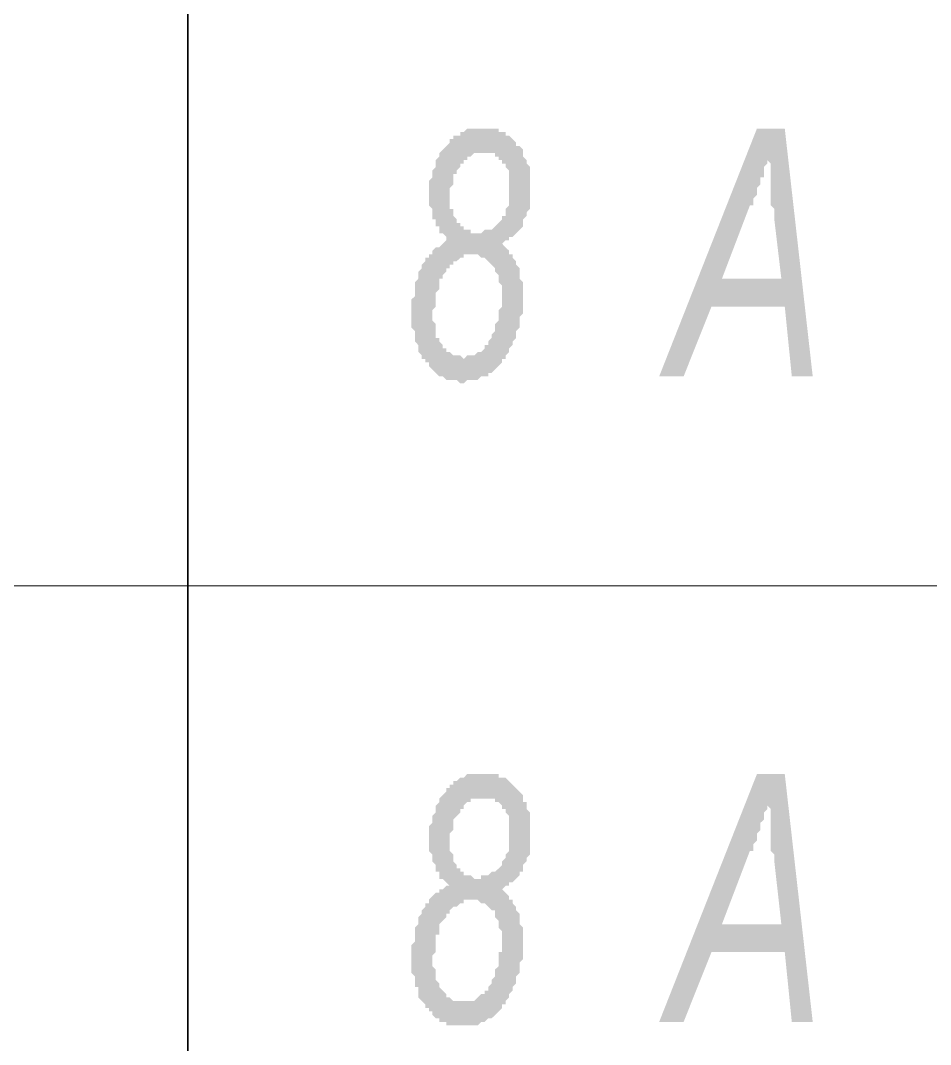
# Model space of a CAD drawing. Header units: millimetres. Extents: x 1372 to 666090, y 1285 to 31551.
# Drawn here: x 626999 to 628087, y 22976 to 24200 of the extents above; entities that cross this region are included whole.
import ezdxf

# ---------------------------------------------------------------- set-up
doc = ezdxf.new("R2010")
doc.units = ezdxf.units.MM
doc.layers.add('PDF _0', color=7, linetype='Continuous')
doc.layers.add('PDF _75-АЗ Штамп', color=7, linetype='Continuous')

msp = doc.modelspace()

# ---------------------------------------------------------------- hatches: boundary and pattern name
at = {"layer": 'PDF _75-АЗ Штамп', "transparency": 33554559}
h = msp.add_hatch(color=256, dxfattribs=at)
h.paths.add_polyline_path([(627512, 23937.2), (627507.8, 23937.2), (627507.8, 23941.3), (627503.6, 23945.5), (627499.5, 23945.5), (627499.5, 23949.7), (627499.5, 23953.9), (627495.3, 23953.9), (627495.3, 23958), (627495.3, 23962.2), (627491.1, 23962.2), (627491.1, 23966.4), (627491.1, 23970.5), (627491.1, 23974.7), (627487, 23978.9), (627487, 23983.1), (627487, 23987.2), (627487, 23991.4), (627487, 23995.6), (627487, 23999.7), (627487, 24003.9), (627487, 24008.1), (627491.1, 24012.3), (627491.1, 24012.3), (627491.1, 24016.4), (627491.1, 24020.6), (627495.3, 24024.8), (627495.3, 24028.9), (627495.3, 24033.1), (627499.5, 24037.3), (627499.5, 24037.3), (627499.5, 24041.5), (627503.6, 24045.6), (627503.6, 24045.6), (627507.8, 24049.8), (627507.8, 24049.8), (627512, 24054), (627512, 24058.1), (627516.2, 24058.1), (627516.2, 24062.3), (627520.3, 24062.3), (627524.5, 24062.3), (627524.5, 24066.5), (627528.7, 24066.5), (627528.7, 24066.5), (627532.8, 24070.7), (627537, 24070.7), (627537, 24070.7), (627541.2, 24070.7), (627545.4, 24070.7), (627549.5, 24070.7), (627549.5, 24070.7), (627553.7, 24070.7), (627557.9, 24070.7), (627562, 24070.7), (627562, 24070.7), (627566.2, 24070.7), (627570.4, 24070.7), (627570.4, 24066.5), (627574.6, 24066.5), (627578.7, 24066.5), (627578.7, 24062.3), (627582.9, 24062.3), (627582.9, 24062.3), (627587.1, 24058.1), (627587.1, 24058.1), (627591.2, 24054), (627591.2, 24049.8), (627595.4, 24049.8), (627595.4, 24049.8), (627599.6, 24045.6), (627599.6, 24041.5), (627599.6, 24037.3), (627603.8, 24033.1), (627603.8, 24033.1), (627603.8, 24028.9), (627607.9, 24024.8), (627607.9, 24020.6), (627607.9, 24016.4), (627607.9, 24012.3), (627607.9, 24008.1), (627607.9, 24003.9), (627607.9, 23999.7), (627607.9, 23999.7), (627607.9, 23995.6), (627607.9, 23991.4), (627607.9, 23987.2), (627607.9, 23983.1), (627607.9, 23978.9), (627607.9, 23974.7), (627603.8, 23970.5), (627603.8, 23966.4), (627603.8, 23966.4), (627599.6, 23962.2), (627599.6, 23962.2), (627599.6, 23958), (627599.6, 23953.9), (627595.4, 23949.7), (627595.4, 23949.7), (627591.2, 23945.5), (627591.2, 23945.5), (627587.1, 23941.3), (627582.9, 23941.3), (627582.9, 23937.2), (627578.7, 23937.2), (627574.6, 23933), (627574.6, 23933), (627578.7, 23928.8), (627578.7, 23928.8), (627582.9, 23924.7), (627582.9, 23920.5), (627587.1, 23920.5), (627587.1, 23916.3), (627591.2, 23912.1), (627591.2, 23912.1), (627591.2, 23908), (627595.4, 23903.8), (627595.4, 23903.8), (627595.4, 23899.6), (627595.4, 23895.5), (627595.4, 23891.3), (627599.6, 23887.1), (627599.6, 23882.9), (627599.6, 23878.8), (627599.6, 23874.6), (627599.6, 23870.4), (627599.6, 23866.3), (627599.6, 23862.1), (627599.6, 23857.9), (627599.6, 23853.7), (627599.6, 23849.6), (627595.4, 23845.4), (627595.4, 23841.2), (627595.4, 23837.1), (627595.4, 23837.1), (627595.4, 23832.9), (627591.2, 23828.7), (627591.2, 23824.5), (627591.2, 23820.4), (627587.1, 23816.2), (627587.1, 23812), (627587.1, 23812), (627582.9, 23807.9), (627582.9, 23803.7), (627578.7, 23799.5), (627578.7, 23799.5), (627578.7, 23795.3), (627574.6, 23795.3), (627574.6, 23791.2), (627570.4, 23787), (627570.4, 23787), (627566.2, 23782.8), (627566.2, 23782.8), (627562, 23778.7), (627557.9, 23778.7), (627557.9, 23774.5), (627553.7, 23774.5), (627553.7, 23774.5), (627549.5, 23774.5), (627545.4, 23770.3), (627545.4, 23770.3), (627541.2, 23770.3), (627537, 23770.3), (627537, 23770.3), (627532.8, 23770.3), (627528.7, 23766.1), (627528.7, 23766.1), (627524.5, 23766.1), (627520.3, 23770.3), (627516.2, 23770.3), (627516.2, 23770.3), (627512, 23770.3), (627507.8, 23770.3), (627507.8, 23770.3), (627503.6, 23774.5), (627499.5, 23774.5), (627499.5, 23774.5), (627495.3, 23778.7), (627495.3, 23778.7), (627491.1, 23782.8), (627491.1, 23782.8), (627487, 23787), (627487, 23791.2), (627482.8, 23791.2), (627482.8, 23795.3), (627478.6, 23795.3), (627478.6, 23799.5), (627474.4, 23803.7), (627474.4, 23807.9), (627474.4, 23812), (627474.4, 23812), (627470.3, 23816.2), (627470.3, 23820.4), (627470.3, 23824.5), (627470.3, 23828.7), (627466.1, 23832.9), (627466.1, 23837.1), (627466.1, 23841.2), (627466.1, 23845.4), (627466.1, 23849.6), (627466.1, 23853.7), (627466.1, 23857.9), (627466.1, 23862.1), (627466.1, 23866.3), (627470.3, 23870.4), (627470.3, 23874.6), (627470.3, 23878.8), (627470.3, 23882.9), (627470.3, 23887.1), (627474.4, 23891.3), (627474.4, 23891.3), (627474.4, 23895.5), (627474.4, 23899.6), (627478.6, 23903.8), (627478.6, 23903.8), (627478.6, 23908), (627482.8, 23912.1), (627482.8, 23916.3), (627487, 23916.3), (627487, 23920.5), (627491.1, 23920.5), (627491.1, 23924.7), (627495.3, 23928.8), (627499.5, 23928.8), (627499.5, 23928.8), (627503.6, 23933), (627503.6, 23933), (627507.8, 23937.2), (627512, 23937.2)], flags=0)
h.paths.add_polyline_path([(627512, 23987.2), (627512, 23983.1), (627512, 23978.9), (627512, 23974.7), (627516.2, 23974.7), (627516.2, 23970.5), (627516.2, 23966.4), (627520.3, 23962.2), (627520.3, 23958), (627520.3, 23958), (627524.5, 23958), (627524.5, 23953.9), (627528.7, 23953.9), (627528.7, 23949.7), (627532.8, 23949.7), (627537, 23949.7), (627537, 23945.5), (627541.2, 23945.5), (627545.4, 23945.5), (627545.4, 23945.5), (627549.5, 23945.5), (627549.5, 23945.5), (627553.7, 23949.7), (627557.9, 23949.7), (627557.9, 23949.7), (627562, 23949.7), (627566.2, 23953.9), (627566.2, 23953.9), (627570.4, 23958), (627570.4, 23958), (627574.6, 23962.2), (627574.6, 23962.2), (627574.6, 23966.4), (627578.7, 23966.4), (627578.7, 23970.5), (627578.7, 23974.7), (627582.9, 23978.9), (627582.9, 23983.1), (627582.9, 23987.2), (627582.9, 23991.4), (627582.9, 23995.6), (627582.9, 23999.7), (627582.9, 23999.7), (627582.9, 24003.9), (627582.9, 24008.1), (627582.9, 24012.3), (627582.9, 24016.4), (627582.9, 24020.6), (627578.7, 24024.8), (627578.7, 24024.8), (627578.7, 24028.9), (627574.6, 24028.9), (627574.6, 24033.1), (627570.4, 24033.1), (627570.4, 24037.3), (627566.2, 24037.3), (627566.2, 24041.5), (627562, 24041.5), (627557.9, 24041.5), (627557.9, 24041.5), (627553.7, 24041.5), (627553.7, 24041.5), (627549.5, 24041.5), (627545.4, 24041.5), (627545.4, 24041.5), (627541.2, 24041.5), (627537, 24037.3), (627537, 24037.3), (627532.8, 24037.3), (627532.8, 24033.1), (627528.7, 24033.1), (627528.7, 24028.9), (627524.5, 24028.9), (627524.5, 24024.8), (627520.3, 24020.6), (627520.3, 24016.4), (627516.2, 24016.4), (627516.2, 24016.4), (627516.2, 24012.3), (627516.2, 24008.1), (627516.2, 24003.9), (627512, 23999.7), (627512, 23995.6), (627512, 23991.4), (627512, 23987.2)], flags=0)
h.paths.add_polyline_path([(627491.1, 23845.4), (627491.1, 23841.2), (627495.3, 23837.1), (627495.3, 23832.9), (627495.3, 23828.7), (627495.3, 23824.5), (627495.3, 23820.4), (627495.3, 23820.4), (627499.5, 23820.4), (627499.5, 23816.2), (627503.6, 23812), (627503.6, 23807.9), (627507.8, 23807.9), (627507.8, 23803.7), (627507.8, 23803.7), (627512, 23803.7), (627516.2, 23799.5), (627516.2, 23799.5), (627520.3, 23799.5), (627524.5, 23799.5), (627524.5, 23799.5), (627528.7, 23795.3), (627528.7, 23795.3), (627532.8, 23799.5), (627532.8, 23799.5), (627537, 23799.5), (627541.2, 23799.5), (627541.2, 23799.5), (627545.4, 23803.7), (627545.4, 23803.7), (627549.5, 23803.7), (627553.7, 23807.9), (627553.7, 23812), (627557.9, 23812), (627557.9, 23816.2), (627562, 23820.4), (627562, 23824.5), (627562, 23824.5), (627566.2, 23828.7), (627566.2, 23832.9), (627566.2, 23837.1), (627570.4, 23841.2), (627570.4, 23845.4), (627570.4, 23849.6), (627570.4, 23849.6), (627570.4, 23853.7), (627574.6, 23857.9), (627574.6, 23862.1), (627574.6, 23866.3), (627574.6, 23870.4), (627574.6, 23874.6), (627574.6, 23878.8), (627574.6, 23882.9), (627570.4, 23887.1), (627570.4, 23887.1), (627570.4, 23891.3), (627570.4, 23895.5), (627566.2, 23899.6), (627566.2, 23903.8), (627566.2, 23903.8), (627562, 23908), (627562, 23908), (627557.9, 23912.1), (627557.9, 23912.1), (627553.7, 23916.3), (627553.7, 23916.3), (627549.5, 23916.3), (627545.4, 23920.5), (627545.4, 23920.5), (627541.2, 23920.5), (627537, 23920.5), (627537, 23920.5), (627532.8, 23920.5), (627528.7, 23920.5), (627528.7, 23916.3), (627524.5, 23916.3), (627524.5, 23916.3), (627520.3, 23912.1), (627516.2, 23912.1), (627516.2, 23908), (627512, 23908), (627512, 23903.8), (627507.8, 23903.8), (627507.8, 23899.6), (627507.8, 23899.6), (627503.6, 23895.5), (627503.6, 23891.3), (627499.5, 23891.3), (627499.5, 23887.1), (627499.5, 23882.9), (627499.5, 23878.8), (627495.3, 23874.6), (627495.3, 23870.4), (627495.3, 23870.4), (627495.3, 23866.3), (627495.3, 23862.1), (627495.3, 23857.9), (627491.1, 23853.7), (627491.1, 23849.6), (627491.1, 23845.4)], flags=0)
h = msp.add_hatch(color=256, dxfattribs=at)
h.paths.add_polyline_path([(627762.3, 23774.5), (627879.1, 24070.7), (627912.4, 24070.7), (627945.8, 23774.5), (627920.8, 23774.5), (627912.4, 23857.9), (627824.8, 23857.9), (627791.5, 23774.5)], flags=0)
h.paths.add_polyline_path([(627837.3, 23891.3), (627908.3, 23891.3), (627899.9, 23962.2), (627899.9, 23970.5), (627899.9, 23974.7), (627895.7, 23978.9), (627895.7, 23983.1), (627895.7, 23987.2), (627895.7, 23991.4), (627895.7, 23995.6), (627895.7, 23999.7), (627895.7, 24003.9), (627895.7, 24008.1), (627895.7, 24012.3), (627895.7, 24016.4), (627895.7, 24020.6), (627895.7, 24024.8), (627895.7, 24028.9), (627891.6, 24033.1), (627891.6, 24033.1), (627891.6, 24037.3), (627891.6, 24033.1), (627891.6, 24033.1), (627891.6, 24028.9), (627887.4, 24024.8), (627887.4, 24020.6), (627887.4, 24016.4), (627887.4, 24012.3), (627883.2, 24012.3), (627883.2, 24008.1), (627883.2, 24003.9), (627879.1, 23999.7), (627879.1, 23995.6), (627879.1, 23991.4), (627874.9, 23987.2), (627874.9, 23983.1), (627874.9, 23978.9), (627870.7, 23978.9)], flags=0)
h = msp.add_hatch(color=256, dxfattribs=at)
h.paths.add_polyline_path([(627512, 23165.5), (627507.8, 23169.6), (627507.8, 23169.6), (627503.6, 23173.8), (627499.5, 23173.8), (627499.5, 23178), (627499.5, 23182.2), (627495.3, 23182.2), (627495.3, 23186.3), (627495.3, 23190.5), (627491.1, 23194.7), (627491.1, 23194.7), (627491.1, 23198.8), (627491.1, 23203), (627487, 23207.2), (627487, 23211.4), (627487, 23215.5), (627487, 23219.7), (627487, 23223.9), (627487, 23228), (627487, 23232.2), (627487, 23236.4), (627491.1, 23240.6), (627491.1, 23244.7), (627491.1, 23244.7), (627491.1, 23248.9), (627495.3, 23253.1), (627495.3, 23257.2), (627495.3, 23261.4), (627499.5, 23265.6), (627499.5, 23269.8), (627499.5, 23269.8), (627503.6, 23273.9), (627503.6, 23273.9), (627507.8, 23278.1), (627507.8, 23282.3), (627512, 23282.3), (627512, 23286.4), (627516.2, 23286.4), (627516.2, 23290.6), (627520.3, 23290.6), (627524.5, 23294.8), (627524.5, 23294.8), (627528.7, 23294.8), (627528.7, 23294.8), (627532.8, 23299), (627537, 23299), (627537, 23299), (627541.2, 23299), (627545.4, 23299), (627549.5, 23299), (627549.5, 23299), (627553.7, 23299), (627557.9, 23299), (627562, 23299), (627562, 23299), (627566.2, 23299), (627570.4, 23299), (627570.4, 23294.8), (627574.6, 23294.8), (627578.7, 23294.8), (627578.7, 23294.8), (627582.9, 23290.6), (627582.9, 23290.6), (627587.1, 23286.4), (627587.1, 23286.4), (627591.2, 23282.3), (627591.2, 23282.3), (627595.4, 23278.1), (627595.4, 23278.1), (627599.6, 23273.9), (627599.6, 23269.8), (627599.6, 23265.6), (627603.8, 23265.6), (627603.8, 23261.4), (627603.8, 23257.2), (627607.9, 23253.1), (627607.9, 23248.9), (627607.9, 23244.7), (627607.9, 23240.6), (627607.9, 23236.4), (627607.9, 23232.2), (627607.9, 23228), (627607.9, 23228), (627607.9, 23223.9), (627607.9, 23219.7), (627607.9, 23215.5), (627607.9, 23211.4), (627607.9, 23207.2), (627607.9, 23203), (627603.8, 23198.8), (627603.8, 23194.7), (627603.8, 23194.7), (627599.6, 23190.5), (627599.6, 23190.5), (627599.6, 23186.3), (627599.6, 23182.2), (627595.4, 23182.2), (627595.4, 23178), (627591.2, 23173.8), (627591.2, 23173.8), (627587.1, 23169.6), (627582.9, 23169.6), (627582.9, 23165.5), (627578.7, 23165.5), (627574.6, 23161.3), (627574.6, 23161.3), (627578.7, 23157.1), (627578.7, 23157.1), (627582.9, 23153), (627582.9, 23148.8), (627587.1, 23148.8), (627587.1, 23144.6), (627591.2, 23140.4), (627591.2, 23140.4), (627591.2, 23136.3), (627595.4, 23132.1), (627595.4, 23132.1), (627595.4, 23127.9), (627595.4, 23123.8), (627595.4, 23119.6), (627599.6, 23115.4), (627599.6, 23111.2), (627599.6, 23107.1), (627599.6, 23102.9), (627599.6, 23098.7), (627599.6, 23094.6), (627599.6, 23090.4), (627599.6, 23086.2), (627599.6, 23082), (627599.6, 23077.9), (627595.4, 23073.7), (627595.4, 23069.5), (627595.4, 23069.5), (627595.4, 23065.4), (627595.4, 23061.2), (627591.2, 23057), (627591.2, 23052.8), (627591.2, 23048.7), (627587.1, 23044.5), (627587.1, 23044.5), (627587.1, 23040.3), (627582.9, 23036.2), (627582.9, 23032), (627578.7, 23027.8), (627578.7, 23027.8), (627578.7, 23023.6), (627574.6, 23023.6), (627574.6, 23019.5), (627570.4, 23015.3), (627570.4, 23015.3), (627566.2, 23011.1), (627566.2, 23011.1), (627562, 23007), (627557.9, 23007), (627557.9, 23007), (627553.7, 23002.8), (627553.7, 23002.8), (627549.5, 23002.8), (627545.4, 22998.6), (627545.4, 22998.6), (627541.2, 22998.6), (627537, 22998.6), (627537, 22998.6), (627532.8, 22998.6), (627528.7, 22998.6), (627528.7, 22998.6), (627524.5, 22998.6), (627520.3, 22998.6), (627516.2, 22998.6), (627516.2, 22998.6), (627512, 22998.6), (627507.8, 22998.6), (627507.8, 23002.8), (627503.6, 23002.8), (627499.5, 23002.8), (627499.5, 23007), (627495.3, 23007), (627495.3, 23007), (627491.1, 23011.1), (627491.1, 23015.3), (627487, 23015.3), (627487, 23019.5), (627482.8, 23019.5), (627482.8, 23023.6), (627478.6, 23027.8), (627478.6, 23027.8), (627474.4, 23032), (627474.4, 23036.2), (627474.4, 23040.3), (627474.4, 23044.5), (627470.3, 23044.5), (627470.3, 23048.7), (627470.3, 23052.8), (627470.3, 23057), (627466.1, 23061.2), (627466.1, 23065.4), (627466.1, 23069.5), (627466.1, 23073.7), (627466.1, 23077.9), (627466.1, 23082), (627466.1, 23086.2), (627466.1, 23090.4), (627466.1, 23094.6), (627470.3, 23098.7), (627470.3, 23102.9), (627470.3, 23107.1), (627470.3, 23111.2), (627470.3, 23115.4), (627474.4, 23119.6), (627474.4, 23119.6), (627474.4, 23123.8), (627474.4, 23127.9), (627478.6, 23132.1), (627478.6, 23132.1), (627478.6, 23136.3), (627482.8, 23140.4), (627482.8, 23144.6), (627487, 23144.6), (627487, 23148.8), (627491.1, 23153), (627491.1, 23153), (627495.3, 23157.1), (627499.5, 23157.1), (627499.5, 23161.3), (627503.6, 23161.3), (627503.6, 23161.3), (627507.8, 23165.5), (627512, 23165.5)], flags=0)
h.paths.add_polyline_path([(627512, 23219.7), (627512, 23215.5), (627512, 23211.4), (627512, 23207.2), (627516.2, 23203), (627516.2, 23198.8), (627516.2, 23194.7), (627520.3, 23190.5), (627520.3, 23190.5), (627520.3, 23186.3), (627524.5, 23186.3), (627524.5, 23182.2), (627528.7, 23182.2), (627528.7, 23178), (627532.8, 23178), (627537, 23178), (627537, 23178), (627541.2, 23173.8), (627545.4, 23173.8), (627545.4, 23173.8), (627549.5, 23173.8), (627549.5, 23178), (627553.7, 23178), (627557.9, 23178), (627557.9, 23178), (627562, 23182.2), (627566.2, 23182.2), (627566.2, 23182.2), (627570.4, 23186.3), (627570.4, 23186.3), (627574.6, 23190.5), (627574.6, 23190.5), (627574.6, 23194.7), (627578.7, 23198.8), (627578.7, 23198.8), (627578.7, 23203), (627582.9, 23207.2), (627582.9, 23211.4), (627582.9, 23215.5), (627582.9, 23219.7), (627582.9, 23223.9), (627582.9, 23228), (627582.9, 23228), (627582.9, 23232.2), (627582.9, 23236.4), (627582.9, 23240.6), (627582.9, 23244.7), (627582.9, 23248.9), (627578.7, 23253.1), (627578.7, 23253.1), (627578.7, 23257.2), (627574.6, 23257.2), (627574.6, 23261.4), (627570.4, 23265.6), (627570.4, 23265.6), (627566.2, 23265.6), (627566.2, 23269.8), (627562, 23269.8), (627557.9, 23269.8), (627557.9, 23269.8), (627553.7, 23269.8), (627553.7, 23269.8), (627549.5, 23269.8), (627545.4, 23269.8), (627545.4, 23269.8), (627541.2, 23269.8), (627537, 23269.8), (627537, 23265.6), (627532.8, 23265.6), (627532.8, 23265.6), (627528.7, 23261.4), (627528.7, 23257.2), (627524.5, 23257.2), (627524.5, 23253.1), (627520.3, 23248.9), (627520.3, 23248.9), (627516.2, 23244.7), (627516.2, 23244.7), (627516.2, 23240.6), (627516.2, 23236.4), (627516.2, 23232.2), (627512, 23228), (627512, 23223.9), (627512, 23219.7), (627512, 23219.7)], flags=0)
h.paths.add_polyline_path([(627491.1, 23073.7), (627491.1, 23069.5), (627495.3, 23065.4), (627495.3, 23061.2), (627495.3, 23057), (627495.3, 23052.8), (627495.3, 23052.8), (627495.3, 23052.8), (627499.5, 23048.7), (627499.5, 23044.5), (627503.6, 23040.3), (627503.6, 23040.3), (627507.8, 23036.2), (627507.8, 23032), (627507.8, 23032), (627512, 23032), (627516.2, 23027.8), (627516.2, 23027.8), (627520.3, 23027.8), (627524.5, 23027.8), (627524.5, 23027.8), (627528.7, 23027.8), (627528.7, 23027.8), (627532.8, 23027.8), (627532.8, 23027.8), (627537, 23027.8), (627541.2, 23027.8), (627541.2, 23027.8), (627545.4, 23032), (627545.4, 23032), (627549.5, 23036.2), (627553.7, 23036.2), (627553.7, 23040.3), (627557.9, 23040.3), (627557.9, 23044.5), (627562, 23048.7), (627562, 23052.8), (627562, 23052.8), (627566.2, 23057), (627566.2, 23061.2), (627566.2, 23065.4), (627570.4, 23069.5), (627570.4, 23073.7), (627570.4, 23077.9), (627570.4, 23082), (627570.4, 23086.2), (627574.6, 23086.2), (627574.6, 23090.4), (627574.6, 23094.6), (627574.6, 23098.7), (627574.6, 23102.9), (627574.6, 23107.1), (627574.6, 23111.2), (627570.4, 23115.4), (627570.4, 23119.6), (627570.4, 23119.6), (627570.4, 23123.8), (627566.2, 23127.9), (627566.2, 23132.1), (627566.2, 23136.3), (627562, 23136.3), (627562, 23136.3), (627557.9, 23140.4), (627557.9, 23140.4), (627553.7, 23144.6), (627553.7, 23144.6), (627549.5, 23144.6), (627545.4, 23148.8), (627545.4, 23148.8), (627541.2, 23148.8), (627537, 23148.8), (627537, 23148.8), (627532.8, 23148.8), (627528.7, 23148.8), (627528.7, 23144.6), (627524.5, 23144.6), (627524.5, 23144.6), (627520.3, 23140.4), (627516.2, 23140.4), (627516.2, 23140.4), (627512, 23136.3), (627512, 23132.1), (627507.8, 23132.1), (627507.8, 23127.9), (627507.8, 23127.9), (627503.6, 23123.8), (627503.6, 23123.8), (627499.5, 23119.6), (627499.5, 23115.4), (627499.5, 23111.2), (627499.5, 23107.1), (627495.3, 23107.1), (627495.3, 23102.9), (627495.3, 23098.7), (627495.3, 23094.6), (627495.3, 23090.4), (627495.3, 23086.2), (627491.1, 23082), (627491.1, 23077.9), (627491.1, 23073.7)], flags=0)
h = msp.add_hatch(color=256, dxfattribs=at)
h.paths.add_polyline_path([(627762.3, 23002.8), (627879.1, 23299), (627912.4, 23299), (627945.8, 23002.8), (627920.8, 23002.8), (627912.4, 23086.2), (627824.8, 23086.2), (627791.5, 23002.8)], flags=0)
h.paths.add_polyline_path([(627837.3, 23119.6), (627908.3, 23119.6), (627899.9, 23194.7), (627899.9, 23198.8), (627899.9, 23203), (627895.7, 23207.2), (627895.7, 23211.4), (627895.7, 23215.5), (627895.7, 23219.7), (627895.7, 23223.9), (627895.7, 23228), (627895.7, 23232.2), (627895.7, 23236.4), (627895.7, 23240.6), (627895.7, 23244.7), (627895.7, 23248.9), (627895.7, 23253.1), (627895.7, 23257.2), (627891.6, 23261.4), (627891.6, 23265.6), (627891.6, 23265.6), (627891.6, 23265.6), (627891.6, 23261.4), (627891.6, 23257.2), (627887.4, 23253.1), (627887.4, 23248.9), (627887.4, 23244.7), (627887.4, 23244.7), (627883.2, 23240.6), (627883.2, 23236.4), (627883.2, 23232.2), (627879.1, 23228), (627879.1, 23223.9), (627879.1, 23219.7), (627874.9, 23215.5), (627874.9, 23211.4), (627874.9, 23207.2), (627870.7, 23207.2)], flags=0)

# ---------------------------------------------------------------- linework, layer by layer
at = {"layer": 'PDF _0', "lineweight": 35}
msp.add_lwpolyline([(627199.1, 28972), (627199.1, 19565.6)], dxfattribs=at)
at = {"layer": 'PDF _0', "lineweight": 18}
msp.add_lwpolyline([(638090.6, 23524.2), (619774, 23524.2)], close=True, dxfattribs=at)

doc.saveas('drawing.dxf')
